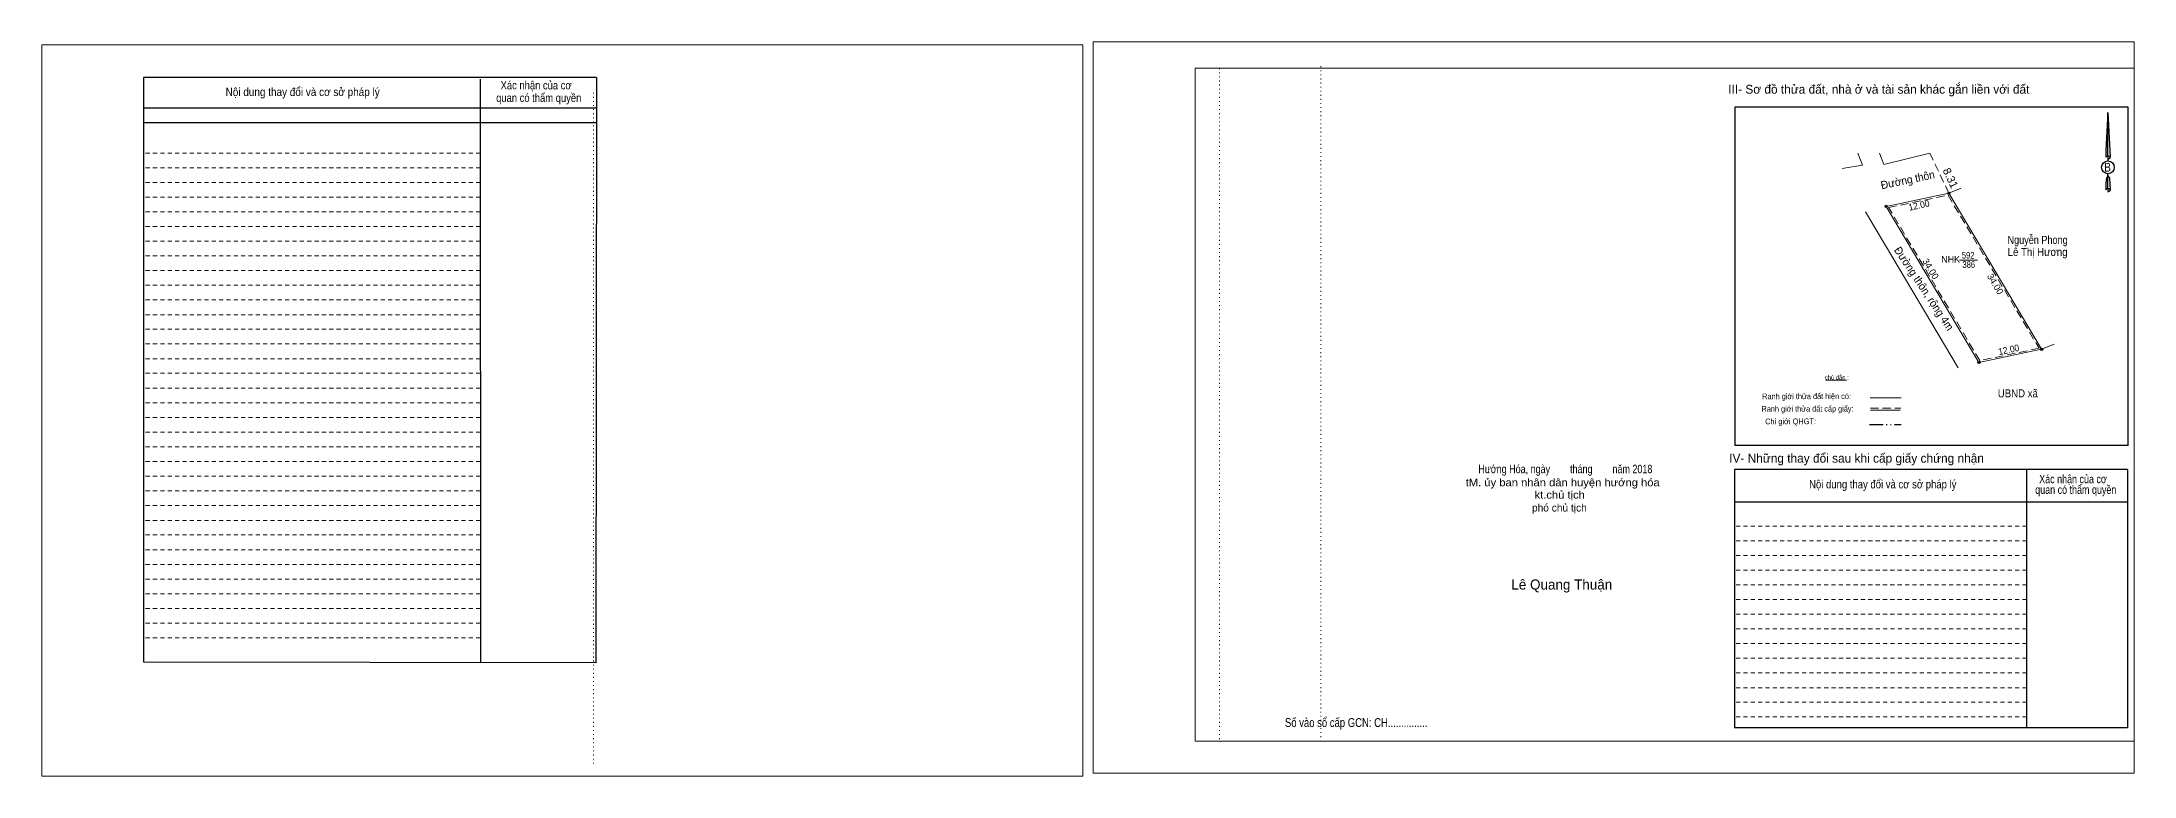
# Model space of a CAD drawing. Header units: metres. Extents: x 548273 to 548916, y 1837764 to 1837907.
# Drawn here: x 548523.7 to 548915.9, y 1837763.6 to 1837901.1 of the extents above; entities that cross this region are included whole.
import ezdxf
from ezdxf.enums import TextEntityAlignment as Align

# ---------------------------------------------------------------- set-up
doc = ezdxf.new("R2010")
doc.units = ezdxf.units.M
doc.header["$LTSCALE"] = 0.51
for name, pattern in [('DASH_DOUBLE_DOT', [9.2, 5, -1.2, 0.3, -1.2, 0.3, -1.2]), ('DOTTED', [1.5, 0.3, -1.2]), ('MEDIUM_DASHED', [4.5, 3, -1.5]), ('SHORT_DASHED', [2.7, 1.5, -1.2])]:
    doc.linetypes.add(name, pattern=pattern)
for name, color, linetype, lineweight in [('18', 7, 'Continuous', 25), ('28', 7, 'SHORT_DASHED', 13), ('3', 7, 'Continuous', 13), ('5', 7, 'DASH_DOUBLE_DOT', 25), ('55', 7, 'Continuous', 13), ('7', 7, 'Continuous', 13), ('8', 7, 'Continuous', 13)]:
    doc.layers.add(name, color=color, linetype=linetype, lineweight=lineweight)

msp = doc.modelspace()

# ---------------------------------------------------------------- hatches: boundary and pattern name
at = {"layer": '8'}
for points in [[(548881.3911, 1837872.7, 1), (548880.9689, 1837872.7, 1)], [(548881.3911, 1837872.7, 1), (548880.9689, 1837872.7, 1)], [(548869.6411, 1837870.25, 1), (548869.2189, 1837870.25, 1)], [(548887.0311, 1837841.04, 1), (548886.6089, 1837841.04, 1)], [(548898.7811, 1837843.49, 1), (548898.3589, 1837843.49, 1)]]:
    msp.add_hatch(color=256, dxfattribs=at).paths.add_polyline_path(points)

# ---------------------------------------------------------------- linework, layer by layer
at = {"layer": '18'}
for p, q in [((548910.99, 1837887.84), (548911.44, 1837879.45)), ((548910.99, 1837887.84), (548911.44, 1837879.45)), ((548910.99, 1837887.84), (548911.44, 1837879.45)), ((548910.62, 1837880.73), (548910.58, 1837879.46)), ((548910.99, 1837879.69), (548910.99, 1837879.39)), ((548910.99, 1837879.39), (548910.99, 1837879.16)), ((548910.99, 1837879.16), (548910.99, 1837878.82)), ((548910.99, 1837879.16), (548910.99, 1837878.82)), ((548910.99, 1837879.16), (548910.99, 1837878.82)), ((548910.99, 1837875.98), (548910.99, 1837876.34)), ((548910.99, 1837875.98), (548910.99, 1837876.34)), ((548910.99, 1837875.98), (548910.99, 1837876.34)), ((548911.44, 1837879.45), (548911.44, 1837879.46)), ((548910.99, 1837875.98), (548911.32, 1837875.53)), ((548910.99, 1837875.98), (548911.32, 1837875.53)), ((548910.99, 1837875.98), (548911.32, 1837875.53)), ((548910.99, 1837873.61), (548910.99, 1837873.29)), ((548910.99, 1837873.29), (548910.99, 1837873.03)), ((548911.32, 1837875.53), (548911.44, 1837873.32)), ((548911.32, 1837875.53), (548911.44, 1837873.32)), ((548911.32, 1837875.53), (548911.44, 1837873.32)), ((548911.44, 1837873.32), (548911.44, 1837873.34))]:
    msp.add_line(p, q, dxfattribs=at)
for points in [[(548910.99, 1837879.69), (548910.99, 1837887.84), (548910.62, 1837880.73)], [(548910.99, 1837873.61), (548910.99, 1837875.98), (548910.71, 1837875.53), (548910.62, 1837874.63), (548910.58, 1837873.34)]]:
    msp.add_lwpolyline(points, dxfattribs=at)
msp.add_ellipse((548910.9978, 1837877.5706), major_axis=(0, 1.1963), ratio=0.983453, dxfattribs=at)
for centre, start_param, end_param in [((548910.9982, 1837879.414), 1.57079633, 3.07445202), ((548910.9982, 1837879.414), 0.06714063, 1.57079633), ((548910.9982, 1837879.414), 4.71238898, 6.28318531), ((548910.9982, 1837873.3082), 2.49106941, 3.07427841), ((548910.9982, 1837873.3082), 1.57079633, 2.49106941), ((548910.9982, 1837873.3082), 0.06714063, 1.57079633), ((548910.9982, 1837873.3082), 4.71238898, 6.28318531)]:
    msp.add_ellipse(centre, major_axis=(0.4313, 0), ratio=0.655448, start_param=start_param, end_param=end_param, dxfattribs=at)
at = {"layer": '28', "linetype": 'Continuous', "lineweight": 25}
for p, q in [((548627.64, 1837894.37), (548542.77, 1837894.37)), ((548605.88, 1837894.09), (548605.92, 1837784.86)), ((548627.64, 1837894.37), (548627.57, 1837784.79)), ((548627.64, 1837888.65), (548542.88, 1837888.65)), ((548627.64, 1837888.65), (548542.88, 1837888.65)), ((548627.64, 1837885.89), (548542.88, 1837885.89)), ((548914.77, 1837825.47), (548841.05, 1837825.47)), ((548895.74, 1837820.98), (548895.77, 1837772.59)), ((548914.7, 1837820.98), (548914.67, 1837772.59)), ((548914.67, 1837814.84), (548841, 1837814.84)), ((548627.57, 1837784.79), (548542.77, 1837784.91)), ((548914.67, 1837772.59), (548841, 1837772.59))]:
    msp.add_line(p, q, dxfattribs=at)
at = {"layer": '28'}
for p, q in [((548605.88, 1837880.25), (548542.77, 1837880.25)), ((548605.88, 1837877.48), (548542.77, 1837877.48)), ((548605.88, 1837874.75), (548542.77, 1837874.75)), ((548605.88, 1837871.96), (548542.77, 1837871.96)), ((548605.88, 1837869.23), (548542.77, 1837869.23)), ((548605.88, 1837866.47), (548542.77, 1837866.47)), ((548605.88, 1837863.72), (548542.77, 1837863.72)), ((548605.88, 1837860.97), (548542.77, 1837860.97)), ((548605.88, 1837858.23), (548542.77, 1837858.23)), ((548605.88, 1837855.47), (548542.77, 1837855.47)), ((548605.88, 1837852.73), (548542.77, 1837852.73)), ((548605.88, 1837849.96), (548542.77, 1837849.96)), ((548605.88, 1837847.24), (548542.77, 1837847.24)), ((548605.88, 1837844.49), (548542.77, 1837844.49)), ((548605.88, 1837841.72), (548542.77, 1837841.72)), ((548605.88, 1837839), (548542.77, 1837839)), ((548605.88, 1837836.22), (548542.77, 1837836.22)), ((548605.88, 1837833.47), (548542.77, 1837833.47)), ((548605.88, 1837830.71), (548542.77, 1837830.71)), ((548605.88, 1837827.96), (548542.77, 1837827.96)), ((548605.88, 1837825.21), (548542.77, 1837825.21)), ((548605.88, 1837822.46), (548542.77, 1837822.46)), ((548605.88, 1837819.71), (548542.77, 1837819.71)), ((548605.88, 1837816.96), (548542.77, 1837816.96)), ((548605.88, 1837814.23), (548542.77, 1837814.23)), ((548605.88, 1837811.44), (548542.77, 1837811.44)), ((548895.76, 1837810.39), (548841, 1837810.39)), ((548605.88, 1837808.74), (548542.77, 1837808.74)), ((548605.88, 1837805.96), (548542.77, 1837805.96)), ((548895.76, 1837807.63), (548841, 1837807.63)), ((548605.88, 1837803.22), (548542.77, 1837803.22)), ((548895.76, 1837804.88), (548841, 1837804.88)), ((548895.76, 1837802.14), (548841, 1837802.14)), ((548605.88, 1837800.46), (548542.77, 1837800.46)), ((548605.88, 1837797.68), (548542.77, 1837797.68)), ((548895.76, 1837799.38), (548841, 1837799.38)), ((548605.88, 1837794.96), (548542.77, 1837794.96)), ((548895.76, 1837796.63), (548841, 1837796.63)), ((548895.76, 1837793.86), (548841, 1837793.86)), ((548605.88, 1837792.2), (548542.77, 1837792.2)), ((548895.77, 1837791.12), (548841, 1837791.12)), ((548605.88, 1837789.43), (548542.77, 1837789.43)), ((548895.77, 1837788.38), (548841, 1837788.38)), ((548895.77, 1837785.64), (548841, 1837785.64)), ((548895.77, 1837782.88), (548841, 1837782.88)), ((548895.77, 1837780.12), (548841, 1837780.12)), ((548895.77, 1837777.38), (548841, 1837777.38)), ((548895.77, 1837774.64), (548841, 1837774.64))]:
    msp.add_line(p, q, dxfattribs=at)
at = {"layer": '28', "linetype": 'Continuous', "lineweight": 25}
for points in [[(548627.64, 1837894.37), (548542.77, 1837894.37), (548542.77, 1837784.91)], [(548914.77, 1837825.47), (548914.77, 1837888.83), (548841.05, 1837888.83), (548841.05, 1837825.47)], [(548914.7, 1837820.98), (548841, 1837820.98), (548841, 1837772.59)]]:
    msp.add_lwpolyline(points, dxfattribs=at)
at = {"layer": '3'}
for p, q in [((548739.9, 1837896.11), (548915.92, 1837896.11)), ((548739.9, 1837770.11), (548739.9, 1837896.11)), ((548915.92, 1837896.11), (548915.92, 1837769.06)), ((548739.9, 1837770.11), (548915.92, 1837770.11))]:
    msp.add_line(p, q, dxfattribs=at)
at = {"layer": '3', "linetype": 'DOTTED'}
for p, q in [((548744.47, 1837896.11), (548744.47, 1837770.11)), ((548763.46, 1837896.49), (548763.46, 1837770.47)), ((548627.09, 1837891.52), (548627.09, 1837765.54))]:
    msp.add_line(p, q, dxfattribs=at)
at = {"layer": '3'}
for points in [[(548523.69, 1837763.56), (548718.84, 1837763.56), (548718.84, 1837900.53), (548523.69, 1837900.53)], [(548523.69, 1837900.53), (548718.84, 1837900.53), (548718.84, 1837763.56), (548523.69, 1837763.56)], [(548523.69, 1837763.56), (548718.84, 1837763.56), (548718.84, 1837900.53), (548523.69, 1837900.53)], [(548720.77, 1837764.13), (548915.92, 1837764.13), (548915.92, 1837901.06), (548720.77, 1837901.06)]]:
    msp.add_lwpolyline(points, close=True, dxfattribs=at)
msp.add_lwpolyline([(548747.03, 1837896.11), (548915.92, 1837896.11), (548915.92, 1837770.11), (548747.03, 1837770.11)], dxfattribs=at)
at = {"layer": '5'}
msp.add_line((548866.3, 1837829.43), (548872.24, 1837829.43), dxfattribs=at)
at = {"layer": '55'}
for p, q in [((548866.44, 1837834.42), (548872.24, 1837834.42)), ((548866.48, 1837832.09), (548872.05, 1837832.09)), ((548866.48, 1837832.09), (548872.05, 1837832.09))]:
    msp.add_line(p, q, dxfattribs=at)
at = {"layer": '55', "linetype": 'MEDIUM_DASHED'}
msp.add_line((548866.47, 1837832.49), (548872.17, 1837832.49), dxfattribs=at)
at = {"layer": '7'}
msp.add_line((548858.13, 1837837.68), (548861.97, 1837837.74), dxfattribs=at)
at = {"layer": '8'}
for p, q in [((548864.99, 1837877.97), (548864.12, 1837880.21)), ((548868.16, 1837880.21), (548868.99, 1837878.07)), ((548877.63, 1837880.21), (548868.99, 1837878.07)), ((548864.99, 1837877.97), (548861.21, 1837877.38)), ((548881.18, 1837872.7), (548883.51, 1837873.68)), ((548882.96, 1837840.01), (548865.57, 1837869.22)), ((548883.18, 1837860.2), (548886.57, 1837860.18)), ((548898.57, 1837843.49), (548900.91, 1837844.47))]:
    msp.add_line(p, q, dxfattribs=at)
at = {"layer": '8', "linetype": 'MEDIUM_DASHED'}
msp.add_line((548881.18, 1837872.7), (548877.63, 1837880.21), dxfattribs=at)
at = {"layer": '8'}
msp.add_lwpolyline([(548881.18, 1837872.7), (548898.57, 1837843.49), (548886.82, 1837841.04), (548869.43, 1837870.25)], close=True, dxfattribs=at)
msp.add_lwpolyline([(548881.18, 1837872.7), (548898.57, 1837843.49), (548886.82, 1837841.04), (548869.43, 1837870.25)], close=True, dxfattribs=at)
at = {"layer": '8', "linetype": 'MEDIUM_DASHED'}
msp.add_lwpolyline([(548881.03, 1837872.36), (548898.1, 1837843.7), (548886.97, 1837841.38), (548869.9, 1837870.04)], close=True, dxfattribs=at)
at = {"layer": '8', "lineweight": 25}
for centre in [(548881.18, 1837872.7), (548881.18, 1837872.7), (548869.43, 1837870.25), (548886.82, 1837841.04), (548898.57, 1837843.49)]:
    msp.add_circle(centre, 0.2111, dxfattribs=at)

# ---------------------------------------------------------------- texts
at = {"layer": '18'}
for s, height, width, p in [('B', 1.643, 0.85, (548910.93, 1837876.76)), ('Hướng Hóa, ngày        tháng        năm 2018', 1.573, 0.8, (548809.29, 1837820.29)), ('tM. ủy ban nhân dân huyện hướng hóa', 1.426, 1.1, (548808.795, 1837817.84)), ('kt.chủ tịch', 1.426, 1.1, (548808.23, 1837815.53)), ('Số vào sổ cấp GCN: CH...............', 1.664, 0.8, (548770.08, 1837772.76))]:
    msp.add_text(s, height=height, dxfattribs=dict(at, width=width)).set_placement(p, align=Align.CENTER)
for s, height, p in [('phó chủ tịch', 1.426, (548808.17, 1837813.11)), ('Lê Quang Thuận', 1.883, (548808.625, 1837798.5))]:
    msp.add_text(s, height=height, dxfattribs=at).set_placement(p, align=Align.CENTER)
at = {"layer": '28'}
for s, height, width, p in [('Nội dung thay đổi và cơ sở pháp lý', 1.55, 0.9, (548572.585, 1837890.92)), ('Nội dung thay đổi và cơ sở pháp lý', 1.55, 0.9, (548572.585, 1837890.92)), ('Xác nhận của cơ', 1.55, 0.85, (548616.345, 1837892.16)), ('Xác nhận của cơ', 1.55, 0.85, (548616.345, 1837892.16)), (' quan có thẩm quyền', 1.55, 0.85, (548616.595, 1837889.81)), (' quan có thẩm quyền', 1.55, 0.85, (548616.595, 1837889.81)), ('Nội dung thay đổi và cơ sở pháp lý', 1.569, 0.85, (548868.795, 1837817.44)), (' quan có thẩm quyền', 1.569, 0.8, (548904.745, 1837816.42)), ('Xác nhận của cơ', 1.569, 0.8, (548904.455, 1837818.41))]:
    msp.add_text(s, height=height, dxfattribs=dict(at, width=width)).set_placement(p, align=Align.CENTER)
for s, p in [('III- Sơ đồ thửa đất, nhà ở và tài sản khác gắn liền với đất', (548868.055, 1837891.36)), ('IV- Những thay đổi sau khi cấp giấy chứng nhận', (548863.88, 1837822.26))]:
    msp.add_text(s, height=1.664, dxfattribs=at).set_placement(p, align=Align.CENTER)
at = {"layer": '55'}
for s, height, width, p in [('Ranh giới thửa đất cấp giấy:', 1.069, 0.8, (548854.6937, 1837831.8173)), ('Ranh giới thửa đất hiện có:', 1.074, 0.8, (548854.5087, 1837834.1567)), ('Chỉ giới QHGT:', 1.069, 0.85, (548851.5137, 1837829.4599))]:
    msp.add_text(s, height=height, rotation=0.135, dxfattribs=dict(at, width=width)).set_placement(p, align=Align.CENTER)
at = {"layer": '7'}
msp.add_text('chú dẫn :', height=0.7907, rotation=359.974, dxfattribs=at).set_placement((548860.1748, 1837837.8289), align=Align.CENTER)
at = {"layer": '8', "width": 0.95}
msp.add_text('Đường thôn', height=1.5, rotation=11.778, dxfattribs=at).set_placement((548868.6, 1837873.45))
at = {"layer": '8'}
msp.add_text('8.31', height=1.5, rotation=295.256, dxfattribs=at).set_placement((548879.98, 1837877.01))
at = {"layer": '8', "width": 0.95}
for s, height, rotation, p in [('12.00', 1.25, 11.778, (548875.7174, 1837869.8377)), ('Đường thôn, rộng 4m', 1.5, 303.639, (548875.9068, 1837854.4455)), ('12.00', 1.25, 11.778, (548892.5374, 1837842.7977))]:
    msp.add_text(s, height=height, rotation=rotation, dxfattribs=at).set_placement(p, align=Align.CENTER)
at = {"layer": '8'}
for s, height, width, p in [('Nguyễn Phong', 1.5, 0.85, (548897.82, 1837863.23)), ('592', 1.25, 0.85, (548884.805, 1837860.48)), ('Lê Thị Hương', 1.5, 0.9, (548897.82, 1837860.97)), ('386', 1.25, 0.85, (548884.915, 1837858.74)), ('UBND xã', 1.5, 0.9, (548894.115, 1837834.49))]:
    msp.add_text(s, height=height, dxfattribs=dict(at, width=width)).set_placement(p, align=Align.CENTER)
for p in [(548877.2264, 1837858.2347), (548889.3464, 1837855.3947)]:
    msp.add_text('34.00', height=1.25, rotation=300.767, dxfattribs=at).set_placement(p, align=Align.CENTER)
msp.add_text('NHK', height=1.25, dxfattribs=at).set_placement((548881.515, 1837859.72), align=Align.CENTER)

doc.saveas('drawing.dxf')
